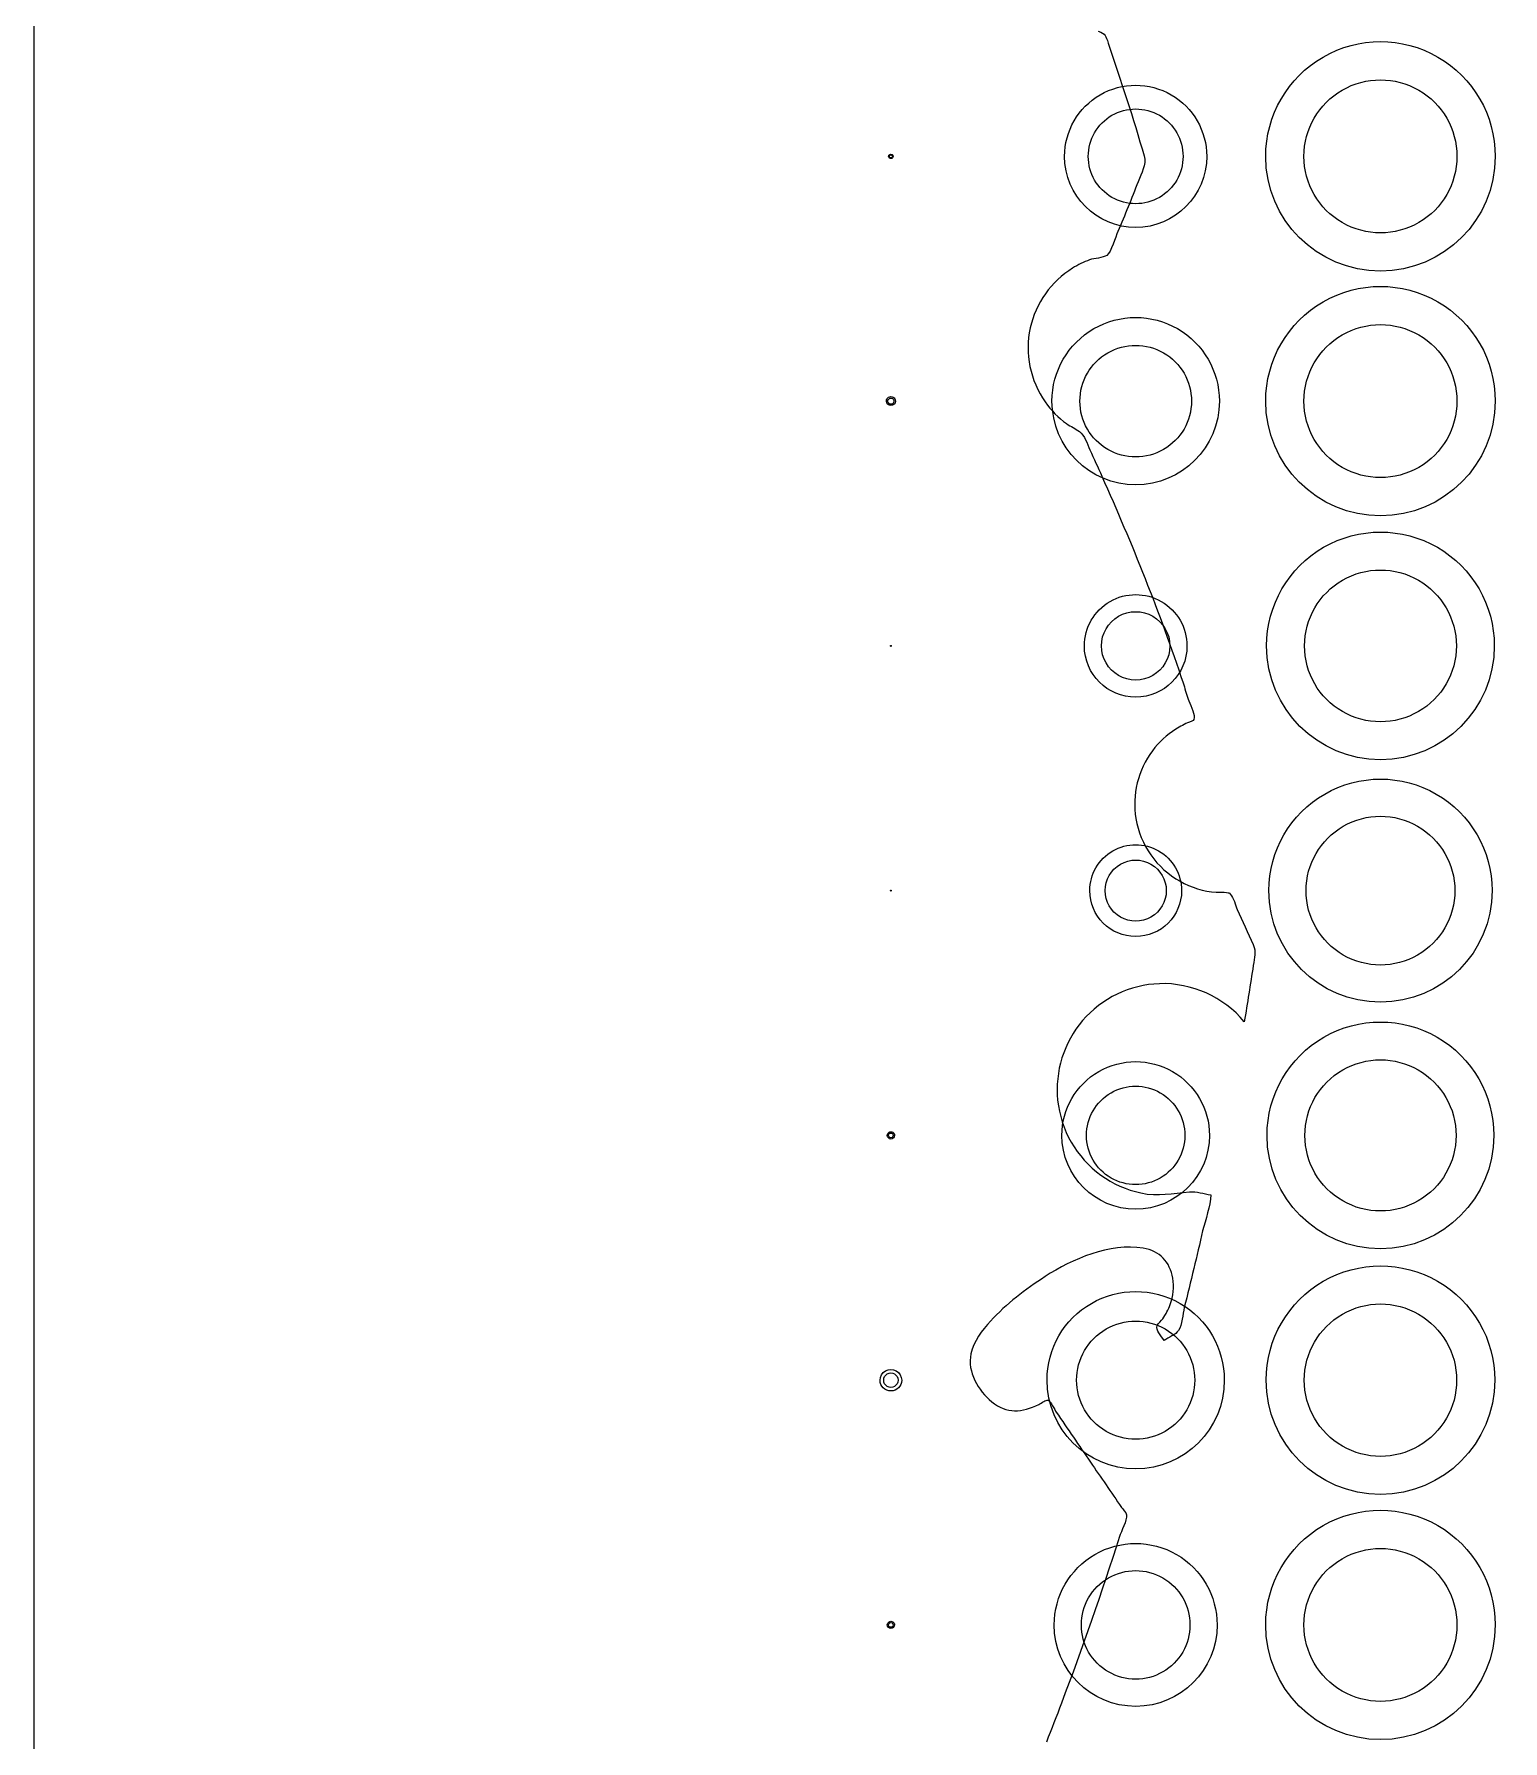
# Model space of a CAD drawing. Extents: x 9 to 391, y 39 to 560.
# Drawn here: x 9.4 to 105.4, y 144.4 to 256 of the extents above; entities that cross this region are included whole.
import ezdxf

# ---------------------------------------------------------------- set-up
doc = ezdxf.new("R2010")
doc.units = 0
doc.layers.add('Capa_1', color=7, linetype='CONTINUOUS')
doc.layers.add('Capa_2', color=7, linetype='CONTINUOUS')

msp = doc.modelspace()

# ---------------------------------------------------------------- linework, layer by layer
at = {"layer": 'Capa_1', "color": 7}
msp.add_lwpolyline([(9.38403, 559.9909), (390.61597, 559.9909), (390.61597, 40.0091), (9.38403, 40.0091)], close=True, dxfattribs=at)
for points in [[(78.93692, 256.172735), (79.43773, 255.960875), (79.40747, 255.927865), (79.59183, 255.380335)], [(79.59183, 255.380335), (80.41184, 252.943565), (81.23551, 250.498545), (81.93352, 248.024165)], [(81.93352, 248.024165), (82.10321, 247.421615), (81.76017, 246.909875), (81.53911, 246.328425)], [(81.53911, 246.328425), (81.32998, 245.779985), (81.11443, 245.233385), (80.89338, 244.689535)], [(80.89338, 244.689535), (80.67416, 244.151195), (80.44944, 243.614675), (80.2183, 243.081835)], [(80.2183, 243.081835), (80.06238, 242.722325), (79.78995, 241.732755), (79.48819, 241.516315)], [(78.37466, 241.224675), (77.98759, 241.082515), (77.61428, 240.901845), (77.26298, 240.685415)], [(79.48819, 241.516315), (79.25063, 241.345745), (78.66726, 241.331065), (78.37466, 241.224675)], [(77.26298, 240.685415), (75.85779, 239.819655), (74.84423, 238.390795), (74.49201, 236.777595)], [(74.49201, 236.777595), (74.12788, 235.113025), (74.48701, 233.331075), (75.46888, 231.937965)], [(75.46888, 231.937965), (75.85318, 231.393205), (76.32557, 230.911725), (76.86398, 230.518275)], [(76.86398, 230.518275), (77.12723, 230.325685), (77.45101, 230.199125), (77.70509, 230.001945)], [(77.70509, 230.001945), (78.06647, 229.722225), (78.19488, 229.235235), (78.39393, 228.805105)], [(78.39393, 228.805105), (78.65901, 228.233745), (78.91491, 227.658725), (79.17175, 227.083685)], [(79.17175, 227.083685), (81.13829, 222.672365), (82.9755, 218.160145), (84.47976, 213.569075)], [(84.47976, 213.569075), (84.59438, 213.217825), (84.7054, 212.865655), (84.81914, 212.514385)], [(84.81914, 212.514385), (84.91544, 212.213575), (85.23647, 211.627545), (85.20621, 211.311135)], [(84.89159, 211.008485), (84.5825, 210.881015), (84.28532, 210.726025), (84.0028, 210.546255)], [(85.20621, 211.311135), (85.18331, 211.065345), (85.16581, 211.122215), (84.89159, 211.008485)], [(84.0028, 210.546255), (83.41394, 210.172085), (82.89478, 209.691515), (82.47561, 209.133915)], [(82.47561, 209.133915), (81.53177, 207.876535), (81.13646, 206.255995), (81.39511, 204.705165)], [(81.39511, 204.705165), (81.6822, 202.982825), (82.76087, 201.452155), (84.28623, 200.601075)], [(84.28623, 200.601075), (85.01268, 200.195705), (85.82443, 199.949925), (86.6536, 199.884805)], [(86.6536, 199.884805), (86.85815, 199.868305), (87.11863, 199.916805), (87.31401, 199.870205)], [(87.31401, 199.870205), (87.53873, 199.817005), (87.4369, 199.895005), (87.58551, 199.739985)], [(87.58551, 199.739985), (87.78546, 199.531805), (87.9047, 199.029215), (88.02212, 198.767835)], [(88.02212, 198.767835), (88.367, 197.999295), (88.71188, 197.231675), (89.05674, 196.463125)], [(89.05674, 196.463125), (89.27688, 195.972475), (89.15124, 195.633145), (89.06794, 195.089285)], [(89.06794, 195.089285), (88.88173, 193.865865), (88.6827, 192.644275), (88.48273, 191.421755)], [(82.93531, 193.908975), (81.01005, 193.844675), (79.16182, 192.956085), (77.9098, 191.492365)], [(88.48273, 191.421755), (87.12523, 193.047805), (85.05321, 193.979585), (82.93531, 193.908975)], [(77.9098, 191.492365), (76.68897, 190.065335), (76.09368, 188.162335), (76.28354, 186.294165)], [(76.28354, 186.294165), (76.48168, 184.348055), (77.52272, 182.542245), (79.10679, 181.394015)], [(79.10679, 181.394015), (79.88643, 180.828165), (80.7844, 180.429215), (81.72732, 180.229285)], [(81.72732, 180.229285), (82.84542, 179.991745), (83.79384, 180.211885), (84.90187, 180.298985)], [(84.90187, 180.298985), (85.35038, 180.333785), (85.8402, 180.183375), (86.28871, 180.107315)], [(86.28871, 180.107315), (86.28871, 179.359855), (85.93009, 178.486765), (85.76223, 177.753085)], [(85.76223, 177.753085), (85.57328, 176.928585), (85.38249, 176.104105), (85.18437, 175.282375)], [(81.88234, 176.623195), (79.67455, 176.981785), (77.26315, 175.917015), (75.45804, 174.759615)], [(83.80669, 174.652315), (83.63149, 175.709745), (82.94541, 176.450785), (81.88234, 176.623195)], [(85.18437, 175.282375), (84.97983, 174.434045), (84.77529, 173.586625), (84.56248, 172.740135)], [(75.45804, 174.759615), (74.17483, 173.936965), (72.93198, 172.978585), (71.89918, 171.853285)], [(83.64159, 172.930885), (83.83786, 173.478415), (83.90116, 174.077285), (83.80669, 174.652315)], [(71.89918, 171.853285), (71.3415, 171.246155), (70.78291, 170.539055), (70.61322, 169.713655)], [(82.79589, 171.557055), (82.84999, 171.706545), (83.06189, 171.876205), (83.15636, 172.011025)], [(83.15636, 172.011025), (83.35633, 172.296255), (83.52418, 172.602565), (83.64159, 172.930885)], [(84.56248, 172.740135), (84.45513, 172.313675), (84.42215, 171.612085), (84.1855, 171.242485)], [(83.24534, 170.587665), (83.0408, 170.904065), (82.68399, 171.247075), (82.79589, 171.557055)], [(84.1855, 171.242485), (84.00756, 170.964595), (83.53059, 170.772915), (83.24534, 170.587665)], [(70.61322, 169.713655), (70.36924, 168.528745), (71.08651, 167.317225), (71.98081, 166.581705)], [(71.98081, 166.581705), (72.95674, 165.779225), (73.95928, 165.857175), (75.05446, 166.408375)], [(75.05446, 166.408375), (75.23057, 166.497275), (75.51766, 166.728455), (75.65982, 166.674345)], [(75.65982, 166.674345), (75.83685, 166.606445), (76.08725, 166.049775), (76.19274, 165.896625)], [(76.19274, 165.896625), (76.93937, 164.807085), (77.68507, 163.718475), (78.4317, 162.628945)], [(78.4317, 162.628945), (79.10679, 161.643055), (79.78187, 160.658055), (80.45695, 159.672155)], [(80.45695, 159.672155), (80.53395, 159.559315), (80.76056, 159.333745), (80.77983, 159.192515)], [(80.77983, 159.192515), (80.83113, 158.816495), (80.43953, 158.121325), (80.32487, 157.760895)], [(80.32487, 157.760895), (79.1609, 154.095195), (77.89512, 150.465255), (76.53028, 146.868325)], [(76.53028, 146.868325), (76.20834, 146.020005), (75.87906, 145.176245), (75.54426, 144.333415)]]:
    msp.add_open_spline(points, degree=3, dxfattribs=at)
at = {"layer": 'Capa_2', "color": 5}
for points in [[(65.482068, 247.990907)], [(84.482069, 247.99091)], [(102.384029, 247.990904)], [(65.580108, 231.990905)], [(85.031088, 231.990909)], [(102.384029, 231.990904)], [(65.403638, 215.990907)], [(83.619323, 215.990911)], [(102.344813, 215.990909)], [(65.403638, 199.990907)], [(83.384029, 199.990912)], [(102.246774, 199.990912)], [(65.540892, 183.99091)], [(84.599716, 183.990905)], [(102.325205, 183.990912)], [(65.854617, 167.990909)], [(85.246774, 167.990911)], [(102.364421, 167.990907)], [(65.540892, 151.99091)], [(84.933048, 151.990912)], [(102.384029, 151.990904)]]:
    msp.add_lwpolyline(points, close=True, dxfattribs=at)
at = {"layer": 'Capa_2', "color": 7}
for points in [[(65.531088, 247.990907)], [(86.031088, 247.99091)], [(104.884029, 247.990904)], [(65.678147, 231.990905)], [(86.854617, 231.990909)], [(104.884029, 231.990904)], [(65.413441, 215.990907)], [(84.73697, 215.990911)], [(104.825205, 215.990909)], [(65.413441, 199.990907)], [(84.384029, 199.990912)], [(104.678147, 199.990912)], [(65.619323, 183.99091)], [(86.207559, 183.990905)], [(104.795793, 183.990912)], [(66.089911, 167.990909)], [(87.178147, 167.990911)], [(104.854617, 167.990907)], [(65.619323, 151.99091)], [(86.707558, 151.990912)], [(104.884029, 151.990904)]]:
    msp.add_lwpolyline(points, close=True, dxfattribs=at)
for points in [[(93.634029, 254.486095), (95.954537, 255.825841), (98.813521, 255.825841), (101.134029, 254.486095)], [(89.884029, 247.990904), (89.884029, 250.670396), (91.313521, 253.146349), (93.634029, 254.486095)], [(101.134029, 254.486095), (103.454537, 253.146349), (104.884029, 250.670396), (104.884029, 247.990904)], [(79.0605, 252.015381), (80.498305, 252.845498), (82.269754, 252.845498), (83.707559, 252.015381)], [(76.736971, 247.99091), (76.736971, 249.651144), (77.622695, 251.185263), (79.0605, 252.015381)], [(83.707559, 252.015381), (85.145364, 251.185263), (86.031088, 249.651144), (86.031088, 247.99091)], [(65.23697, 247.990907), (65.23697, 248.043446), (65.265, 248.091994), (65.3105, 248.118264)], [(65.384029, 247.843849), (65.302811, 247.843849), (65.23697, 247.909689), (65.23697, 247.990907)], [(65.3105, 248.118264), (65.356, 248.144534), (65.412059, 248.144534), (65.457559, 248.118264)], [(65.531088, 247.990907), (65.531088, 247.909689), (65.465248, 247.843849), (65.384029, 247.843849)], [(65.457559, 248.118264), (65.503059, 248.091994), (65.531088, 248.043446), (65.531088, 247.990907)], [(81.38403, 243.343851), (78.81753, 243.343851), (76.736971, 245.42441), (76.736971, 247.99091)], [(86.031088, 247.99091), (86.031088, 245.42441), (83.950529, 243.343851), (81.38403, 243.343851)], [(97.384029, 240.490904), (93.241893, 240.490904), (89.884029, 243.848769), (89.884029, 247.990904)], [(104.884029, 247.990904), (104.884029, 243.848769), (101.526164, 240.490904), (97.384029, 240.490904)], [(93.634029, 238.486095), (95.954537, 239.825841), (98.813521, 239.825841), (101.134029, 238.486095)], [(78.648735, 236.728577), (80.341341, 237.705803), (82.426717, 237.705803), (84.119323, 236.728577)], [(89.884029, 231.990904), (89.884029, 234.670396), (91.313521, 237.146349), (93.634029, 238.486095)], [(101.134029, 238.486095), (103.454537, 237.146349), (104.884029, 234.670396), (104.884029, 231.990904)], [(75.913441, 231.990909), (75.913441, 233.945362), (76.956129, 235.75135), (78.648735, 236.728577)], [(84.119323, 236.728577), (85.811929, 235.75135), (86.854617, 233.945362), (86.854617, 231.990909)], [(65.089912, 231.990905), (65.089912, 232.095983), (65.14597, 232.193079), (65.236971, 232.245618)], [(65.236971, 232.245618), (65.327971, 232.298157), (65.440088, 232.298157), (65.531088, 232.245618)], [(65.531088, 232.245618), (65.622089, 232.193079), (65.678147, 232.095983), (65.678147, 231.990905)], [(65.38403, 231.696787), (65.221593, 231.696787), (65.089912, 231.828468), (65.089912, 231.990905)], [(65.678147, 231.990905), (65.678147, 231.828468), (65.546466, 231.696787), (65.38403, 231.696787)], [(81.384029, 226.520321), (78.362707, 226.520321), (75.913441, 228.969587), (75.913441, 231.990909)], [(86.854617, 231.990909), (86.854617, 228.969587), (84.405351, 226.520321), (81.384029, 226.520321)], [(97.384029, 224.490904), (93.241893, 224.490904), (89.884029, 227.848769), (89.884029, 231.990904)], [(104.884029, 231.990904), (104.884029, 227.848769), (101.526164, 224.490904), (97.384029, 224.490904)], [(93.66344, 222.435157), (95.965748, 223.764395), (98.802308, 223.764395), (101.104616, 222.435157)], [(89.942852, 215.990909), (89.942852, 218.649385), (91.361132, 221.105919), (93.66344, 222.435157)], [(101.104616, 222.435157), (103.406924, 221.105919), (104.825205, 218.649385), (104.825205, 215.990909)], [(78.031088, 215.990911), (78.031088, 217.188802), (78.670155, 218.295698), (79.707559, 218.894643)], [(79.707559, 218.894643), (80.744962, 219.493589), (82.023096, 219.493589), (83.0605, 218.894643)], [(83.0605, 218.894643), (84.097903, 218.295698), (84.73697, 217.188802), (84.73697, 215.990911)], [(65.354618, 215.990907), (65.354618, 216.001415), (65.360224, 216.011125), (65.369324, 216.016379)], [(65.38403, 215.961496), (65.367786, 215.961496), (65.354618, 215.974664), (65.354618, 215.990907)], [(65.369324, 216.016379), (65.378424, 216.021633), (65.389636, 216.021633), (65.398736, 216.016379)], [(65.413441, 215.990907), (65.413441, 215.974664), (65.400273, 215.961496), (65.38403, 215.961496)], [(65.398736, 216.016379), (65.407836, 216.011125), (65.413441, 216.001415), (65.413441, 215.990907)], [(81.384029, 212.63797), (79.532251, 212.63797), (78.031088, 214.139133), (78.031088, 215.990911)], [(84.73697, 215.990911), (84.73697, 214.139133), (83.235808, 212.63797), (81.384029, 212.63797)], [(97.384028, 208.549733), (93.27438, 208.549733), (89.942852, 211.881261), (89.942852, 215.990909)], [(104.825205, 215.990909), (104.825205, 211.881261), (101.493677, 208.549733), (97.384028, 208.549733)], [(93.73697, 206.307803), (95.993778, 207.610772), (98.77428, 207.610772), (101.031088, 206.307803)], [(90.089911, 199.990912), (90.089911, 202.596849), (91.480162, 205.004834), (93.73697, 206.307803)], [(101.031088, 206.307803), (103.287896, 205.004834), (104.678147, 202.596849), (104.678147, 199.990912)], [(79.88403, 202.588988), (80.812233, 203.124886), (81.955826, 203.124886), (82.884029, 202.588988)], [(78.38403, 199.990912), (78.38403, 201.062708), (78.955826, 202.053089), (79.88403, 202.588988)], [(82.884029, 202.588988), (83.812233, 202.053089), (84.384029, 201.062708), (84.384029, 199.990912)], [(65.354618, 199.990907), (65.354618, 200.001415), (65.360224, 200.011125), (65.369324, 200.016379)], [(65.38403, 199.961496), (65.367786, 199.961496), (65.354618, 199.974664), (65.354618, 199.990907)], [(65.369324, 200.016379), (65.378424, 200.021633), (65.389636, 200.021633), (65.398736, 200.016379)], [(65.413441, 199.990907), (65.413441, 199.974664), (65.400273, 199.961496), (65.38403, 199.961496)], [(65.398736, 200.016379), (65.407836, 200.011125), (65.413441, 200.001415), (65.413441, 199.990907)], [(81.38403, 196.990912), (79.727175, 196.990912), (78.38403, 198.334057), (78.38403, 199.990912)], [(84.384029, 199.990912), (84.384029, 198.334057), (83.040884, 196.990912), (81.38403, 196.990912)], [(97.384029, 192.696794), (93.355599, 192.696794), (90.089911, 195.962482), (90.089911, 199.990912)], [(104.678147, 199.990912), (104.678147, 195.962482), (101.412459, 192.696794), (97.384029, 192.696794)], [(93.678146, 190.409688), (95.971354, 191.733672), (98.796703, 191.733672), (101.089911, 190.409688)], [(89.972264, 183.990912), (89.972264, 186.63888), (91.384938, 189.085704), (93.678146, 190.409688)], [(101.089911, 190.409688), (103.383119, 189.085704), (104.795793, 186.63888), (104.795793, 183.990912)], [(78.972265, 188.168203), (80.46467, 189.029844), (82.303389, 189.029844), (83.795794, 188.168203)], [(76.5605, 183.990905), (76.5605, 185.714186), (77.47986, 187.306563), (78.972265, 188.168203)], [(83.795794, 188.168203), (85.288199, 187.306563), (86.207559, 185.714186), (86.207559, 183.990905)], [(65.148735, 183.99091), (65.148735, 184.074972), (65.193582, 184.152649), (65.266382, 184.19468)], [(65.266382, 184.19468), (65.339183, 184.236712), (65.428876, 184.236712), (65.501676, 184.19468)], [(65.501676, 184.19468), (65.574477, 184.152649), (65.619323, 184.074972), (65.619323, 183.99091)], [(65.384029, 183.755616), (65.25408, 183.755616), (65.148735, 183.86096), (65.148735, 183.99091)], [(65.619323, 183.99091), (65.619323, 183.86096), (65.513979, 183.755616), (65.384029, 183.755616)], [(81.384029, 179.167375), (78.720068, 179.167375), (76.5605, 181.326943), (76.5605, 183.990905)], [(86.207559, 183.990905), (86.207559, 181.326943), (84.047991, 179.167375), (81.384029, 179.167375)], [(97.384029, 176.579147), (93.290624, 176.579147), (89.972264, 179.897507), (89.972264, 183.990912)], [(104.795793, 183.990912), (104.795793, 179.897507), (101.477433, 176.579147), (97.384029, 176.579147)], [(93.648735, 174.460626), (95.960143, 175.795118), (98.807915, 175.795118), (101.119323, 174.460626)], [(89.913441, 167.990907), (89.913441, 170.659891), (91.337327, 173.126134), (93.648735, 174.460626)], [(101.119323, 174.460626), (103.430731, 173.126134), (104.854617, 170.659891), (104.854617, 167.990907)], [(75.589911, 167.990911), (75.589911, 170.06095), (76.694264, 171.973745), (78.48697, 173.008764)], [(78.48697, 173.008764), (80.279677, 174.043784), (82.488382, 174.043784), (84.281088, 173.008764)], [(84.281088, 173.008764), (86.073794, 171.973745), (87.178147, 170.06095), (87.178147, 167.990911)], [(64.678147, 167.990909), (64.678147, 168.243097), (64.812687, 168.476127), (65.031088, 168.602221)], [(65.031088, 168.602221), (65.249488, 168.728315), (65.518569, 168.728315), (65.73697, 168.602221)], [(65.73697, 168.602221), (65.955371, 168.476127), (66.089911, 168.243097), (66.089911, 167.990909)], [(65.384029, 167.285027), (64.994181, 167.285027), (64.678147, 167.601061), (64.678147, 167.990909)], [(66.089911, 167.990909), (66.089911, 167.601061), (65.773877, 167.285027), (65.384029, 167.285027)], [(81.384029, 162.196793), (78.184026, 162.196793), (75.589912, 164.790908), (75.589911, 167.990911)], [(87.178147, 167.990911), (87.178147, 164.790908), (84.584032, 162.196793), (81.384029, 162.196793)], [(97.384029, 160.520319), (93.258137, 160.520318), (89.913441, 163.865015), (89.913441, 167.990907)], [(104.854617, 167.990907), (104.854617, 163.865015), (101.509921, 160.520319), (97.384029, 160.520319)], [(93.634029, 158.486095), (95.954537, 159.825841), (98.813521, 159.825841), (101.134029, 158.486095)], [(89.884029, 151.990904), (89.884029, 154.670396), (91.313521, 157.146349), (93.634029, 158.486095)], [(101.134029, 158.486095), (103.454537, 157.146349), (104.884029, 154.670396), (104.884029, 151.990904)], [(78.722264, 156.601223), (80.36937, 157.55218), (82.398688, 157.55218), (84.045793, 156.601223)], [(76.060499, 151.990912), (76.060499, 153.892826), (77.075158, 155.650266), (78.722264, 156.601223)], [(84.045793, 156.601223), (85.692899, 155.650266), (86.707558, 153.892826), (86.707558, 151.990912)], [(65.148735, 151.99091), (65.148735, 152.074972), (65.193582, 152.152649), (65.266382, 152.19468)], [(65.384029, 151.755616), (65.25408, 151.755616), (65.148735, 151.86096), (65.148735, 151.99091)], [(65.266382, 152.19468), (65.339183, 152.236712), (65.428876, 152.236712), (65.501676, 152.19468)], [(65.619323, 151.99091), (65.619323, 151.86096), (65.513979, 151.755616), (65.384029, 151.755616)], [(65.501676, 152.19468), (65.574477, 152.152649), (65.619323, 152.074972), (65.619323, 151.99091)], [(81.384029, 146.667382), (78.443925, 146.667382), (76.060499, 149.050807), (76.060499, 151.990912)], [(86.707558, 151.990912), (86.707558, 149.050807), (84.324133, 146.667382), (81.384029, 146.667382)], [(97.384029, 144.490904), (93.241893, 144.490904), (89.884029, 147.848769), (89.884029, 151.990904)], [(104.884029, 151.990904), (104.884029, 147.848769), (101.526164, 144.490904), (97.384029, 144.490904)]]:
    msp.add_open_spline(points, degree=3, dxfattribs=at)
at = {"layer": 'Capa_2', "color": 5}
for points in [[(92.384029, 247.990904), (92.384029, 249.777232), (93.337023, 251.427867), (94.884029, 252.321031)], [(94.884029, 252.321031), (96.431034, 253.214195), (98.337023, 253.214195), (99.884029, 252.321031)], [(99.884029, 252.321031), (101.431034, 251.427867), (102.384029, 249.777232), (102.384029, 247.990904)], [(79.83501, 250.67389), (80.793547, 251.227302), (81.974512, 251.227302), (82.933049, 250.67389)], [(78.28599, 247.99091), (78.28599, 249.097732), (78.876473, 250.120479), (79.83501, 250.67389)], [(82.933049, 250.67389), (83.891586, 250.120479), (84.482069, 249.097732), (84.482069, 247.99091)], [(65.28599, 247.990907), (65.28599, 248.025933), (65.304676, 248.058299), (65.33501, 248.075812)], [(65.33501, 247.906003), (65.304676, 247.923516), (65.28599, 247.955881), (65.28599, 247.990907)], [(65.33501, 248.075812), (65.365343, 248.093325), (65.402715, 248.093325), (65.433049, 248.075812)], [(65.433049, 247.906003), (65.402715, 247.88849), (65.365343, 247.88849), (65.33501, 247.906003)], [(65.433049, 248.075812), (65.463382, 248.058299), (65.482068, 248.025933), (65.482068, 247.990907)], [(65.482068, 247.990907), (65.482068, 247.955881), (65.463382, 247.923516), (65.433049, 247.906003)], [(79.83501, 245.307929), (78.876473, 245.861341), (78.28599, 246.884087), (78.28599, 247.99091)], [(84.482069, 247.99091), (84.482069, 246.884087), (83.891586, 245.861341), (82.933049, 245.307929)], [(94.884029, 243.660777), (93.337023, 244.553941), (92.384029, 246.204576), (92.384029, 247.990904)], [(102.384029, 247.990904), (102.384029, 246.204576), (101.431034, 244.553941), (99.884029, 243.660777)], [(82.933049, 245.307929), (81.974512, 244.754518), (80.793547, 244.754518), (79.83501, 245.307929)], [(99.884029, 243.660777), (98.337023, 242.767613), (96.431034, 242.767613), (94.884029, 243.660777)], [(94.884029, 236.321031), (96.431034, 237.214195), (98.337023, 237.214195), (99.884029, 236.321031)], [(79.5605, 235.149354), (80.688903, 235.800838), (82.079154, 235.800838), (83.207558, 235.149354)], [(92.384029, 231.990904), (92.384029, 233.777232), (93.337023, 235.427867), (94.884029, 236.321031)], [(99.884029, 236.321031), (101.431034, 235.427867), (102.384029, 233.777232), (102.384029, 231.990904)], [(77.73697, 231.990909), (77.73697, 233.293877), (78.432096, 234.49787), (79.5605, 235.149354)], [(83.207558, 235.149354), (84.335962, 234.49787), (85.031088, 233.293877), (85.031088, 231.990909)], [(65.187951, 231.990905), (65.187951, 232.060957), (65.225323, 232.125688), (65.28599, 232.160714)], [(65.28599, 232.160714), (65.346657, 232.19574), (65.421402, 232.19574), (65.482069, 232.160714)], [(65.482069, 232.160714), (65.542736, 232.125688), (65.580108, 232.060957), (65.580108, 231.990905)], [(65.28599, 231.821096), (65.225323, 231.856122), (65.187951, 231.920853), (65.187951, 231.990905)], [(65.482069, 231.821096), (65.421402, 231.78607), (65.346657, 231.78607), (65.28599, 231.821096)], [(65.580108, 231.990905), (65.580108, 231.920853), (65.542736, 231.856122), (65.482069, 231.821096)], [(79.5605, 228.832463), (78.432096, 229.483948), (77.73697, 230.68794), (77.73697, 231.990909)], [(85.031088, 231.990909), (85.031088, 230.68794), (84.335962, 229.483948), (83.207558, 228.832463)], [(94.884029, 227.660777), (93.337023, 228.553941), (92.384029, 230.204576), (92.384029, 231.990904)], [(102.384029, 231.990904), (102.384029, 230.204576), (101.431034, 228.553941), (99.884029, 227.660777)], [(83.207558, 228.832463), (82.079154, 228.180979), (80.688903, 228.180979), (79.5605, 228.832463)], [(99.884029, 227.660777), (98.337023, 226.767613), (96.431034, 226.767613), (94.884029, 227.660777)], [(94.903636, 220.287074), (96.438508, 221.173233), (98.329548, 221.173233), (99.86442, 220.287074)], [(92.423244, 215.990909), (92.423244, 217.763227), (93.368764, 219.400916), (94.903636, 220.287074)], [(99.86442, 220.287074), (101.399292, 219.400916), (102.344813, 217.763227), (102.344813, 215.990909)], [(79.148735, 215.990911), (79.148735, 216.789505), (79.57478, 217.527436), (80.266382, 217.926733)], [(80.266382, 217.926733), (80.957985, 218.326029), (81.810074, 218.326029), (82.501676, 217.926733)], [(82.501676, 217.926733), (83.193279, 217.527436), (83.619323, 216.789505), (83.619323, 215.990911)], [(65.364422, 215.990907), (65.364422, 215.997913), (65.368159, 216.004386), (65.374226, 216.007888)], [(65.374226, 215.973927), (65.368159, 215.977429), (65.364422, 215.983902), (65.364422, 215.990907)], [(65.374226, 216.007888), (65.380292, 216.011391), (65.387767, 216.011391), (65.393834, 216.007888)], [(65.393834, 215.973927), (65.387767, 215.970424), (65.380292, 215.970424), (65.374226, 215.973927)], [(65.393834, 216.007888), (65.3999, 216.004386), (65.403638, 215.997913), (65.403638, 215.990907)], [(65.403638, 215.990907), (65.403638, 215.983902), (65.3999, 215.977429), (65.393834, 215.973927)], [(80.266382, 214.05509), (79.57478, 214.454387), (79.148735, 215.192318), (79.148735, 215.990911)], [(83.619323, 215.990911), (83.619323, 215.192318), (83.193279, 214.454387), (82.501676, 214.05509)], [(94.903636, 211.694744), (93.368764, 212.580903), (92.423244, 214.218592), (92.423244, 215.990909)], [(102.344813, 215.990909), (102.344813, 214.218592), (101.399292, 212.580903), (99.86442, 211.694744)], [(82.501676, 214.05509), (81.810074, 213.655793), (80.957985, 213.655793), (80.266382, 214.05509)], [(99.86442, 211.694744), (98.329548, 210.808585), (96.438508, 210.808585), (94.903636, 211.694744)], [(92.521284, 199.990912), (92.521284, 201.728203), (93.448118, 203.333527), (94.952656, 204.202173)], [(94.952656, 204.202173), (96.457195, 205.070818), (98.310863, 205.070818), (99.815401, 204.202173)], [(99.815401, 204.202173), (101.31994, 203.333527), (102.246774, 201.728203), (102.246774, 199.990912)], [(80.38403, 201.722962), (81.002832, 202.080228), (81.765227, 202.080228), (82.384029, 201.722962)], [(79.38403, 199.990912), (79.38403, 200.705443), (79.765227, 201.365697), (80.38403, 201.722962)], [(82.384029, 201.722962), (83.002832, 201.365697), (83.384029, 200.705443), (83.384029, 199.990912)], [(65.364422, 199.990907), (65.364422, 199.997913), (65.368159, 200.004386), (65.374226, 200.007888)], [(65.374226, 199.973927), (65.368159, 199.977429), (65.364422, 199.983902), (65.364422, 199.990907)], [(65.374226, 200.007888), (65.380292, 200.011391), (65.387767, 200.011391), (65.393834, 200.007888)], [(65.393834, 199.973927), (65.387767, 199.970424), (65.380292, 199.970424), (65.374226, 199.973927)], [(65.393834, 200.007888), (65.3999, 200.004386), (65.403638, 199.997913), (65.403638, 199.990907)], [(65.403638, 199.990907), (65.403638, 199.983902), (65.3999, 199.977429), (65.393834, 199.973927)], [(80.38403, 198.258861), (79.765227, 198.616126), (79.38403, 199.27638), (79.38403, 199.990912)], [(83.384029, 199.990912), (83.384029, 199.27638), (83.002832, 198.616126), (82.384029, 198.258861)], [(94.952656, 195.779651), (93.448118, 196.648297), (92.521284, 198.25362), (92.521284, 199.990912)], [(102.246774, 199.990912), (102.246774, 198.25362), (101.31994, 196.648297), (99.815401, 195.779651)], [(82.384029, 198.258861), (81.765227, 197.901595), (81.002832, 197.901595), (80.38403, 198.258861)], [(99.815401, 195.779651), (98.310863, 194.911005), (96.457195, 194.911005), (94.952656, 195.779651)], [(94.91344, 188.270096), (96.442246, 189.152752), (98.325811, 189.152752), (99.854617, 188.270096)], [(92.442852, 183.990912), (92.442852, 185.756224), (93.384635, 187.38744), (94.91344, 188.270096)], [(99.854617, 188.270096), (101.383422, 187.38744), (102.325205, 185.756224), (102.325205, 183.990912)], [(78.168343, 183.990905), (78.168343, 185.139759), (78.78125, 186.201343), (79.776186, 186.77577)], [(79.776186, 186.77577), (80.771123, 187.350197), (81.996936, 187.350197), (82.991873, 186.77577)], [(82.991873, 186.77577), (83.986809, 186.201343), (84.599716, 185.139759), (84.599716, 183.990905)], [(65.227167, 183.99091), (65.227167, 184.046951), (65.257064, 184.098736), (65.305598, 184.126757)], [(65.305598, 184.126757), (65.354131, 184.154778), (65.413927, 184.154778), (65.462461, 184.126757)], [(65.462461, 184.126757), (65.510994, 184.098736), (65.540892, 184.046951), (65.540892, 183.99091)], [(65.305598, 183.855063), (65.257064, 183.883083), (65.227167, 183.934868), (65.227167, 183.99091)], [(65.462461, 183.855063), (65.413927, 183.827042), (65.354131, 183.827042), (65.305598, 183.855063)], [(65.540892, 183.99091), (65.540892, 183.934868), (65.510994, 183.883083), (65.462461, 183.855063)], [(79.776186, 181.206039), (78.78125, 181.780466), (78.168343, 182.842051), (78.168343, 183.990905)], [(84.599716, 183.990905), (84.599716, 182.842051), (83.986809, 181.780466), (82.991873, 181.206039)], [(94.91344, 179.711727), (93.384635, 180.594384), (92.442852, 182.225599), (92.442852, 183.990912)], [(102.325205, 183.990912), (102.325205, 182.225599), (101.383422, 180.594384), (99.854617, 179.711727)], [(82.991873, 181.206039), (81.996936, 180.631612), (80.771123, 180.631612), (79.776186, 181.206039)], [(99.854617, 179.711727), (98.325811, 178.829071), (96.442246, 178.829071), (94.91344, 179.711727)], [(94.893833, 172.304053), (96.434772, 173.193714), (98.333286, 173.193714), (99.874225, 172.304053)], [(79.452657, 171.336146), (80.647794, 172.026159), (82.120264, 172.026159), (83.315402, 171.336146)], [(92.403637, 167.990907), (92.403637, 169.770229), (93.352894, 171.414391), (94.893833, 172.304053)], [(99.874225, 172.304053), (101.415164, 171.414391), (102.364421, 169.770229), (102.364421, 167.990907)], [(77.521284, 167.990911), (77.521284, 169.370937), (78.257519, 170.646134), (79.452657, 171.336146)], [(83.315402, 171.336146), (84.510539, 170.646134), (85.246774, 169.370937), (85.246774, 167.990911)], [(65.148735, 168.398451), (65.294335, 168.482513), (65.473722, 168.482513), (65.619323, 168.398451)], [(64.913441, 167.990909), (64.913441, 168.159034), (65.003134, 168.314388), (65.148735, 168.398451)], [(65.148735, 167.583368), (65.003134, 167.66743), (64.913441, 167.822784), (64.913441, 167.990909)], [(65.619323, 167.583368), (65.473722, 167.499305), (65.294335, 167.499305), (65.148735, 167.583368)], [(65.619323, 168.398451), (65.764923, 168.314388), (65.854617, 168.159034), (65.854617, 167.990909)], [(65.854617, 167.990909), (65.854617, 167.822784), (65.764923, 167.66743), (65.619323, 167.583368)], [(79.452657, 164.645676), (78.257519, 165.335689), (77.521284, 166.610885), (77.521284, 167.990911)], [(85.246774, 167.990911), (85.246774, 166.610885), (84.510539, 165.335689), (83.315402, 164.645676)], [(94.893833, 163.677761), (93.352894, 164.567422), (92.403637, 166.211584), (92.403637, 167.990907)], [(102.364421, 167.990907), (102.364421, 166.211584), (101.415164, 164.567422), (99.874225, 163.677761)], [(83.315402, 164.645676), (82.120264, 163.955663), (80.647794, 163.955663), (79.452657, 164.645676)], [(99.874225, 163.677761), (98.333286, 162.788099), (96.434772, 162.788099), (94.893833, 163.677761)], [(92.384029, 151.990904), (92.384029, 153.777232), (93.337023, 155.427867), (94.884029, 156.321031)], [(94.884029, 156.321031), (96.431034, 157.214195), (98.337023, 157.214195), (99.884029, 156.321031)], [(99.884029, 156.321031), (101.431034, 155.427867), (102.384029, 153.777232), (102.384029, 151.990904)], [(79.609519, 155.064453), (80.707589, 155.698424), (82.060468, 155.698424), (83.158539, 155.064453)], [(77.835009, 151.990912), (77.835009, 153.258854), (78.511448, 154.430481), (79.609519, 155.064453)], [(83.158539, 155.064453), (84.256609, 154.430481), (84.933048, 153.258854), (84.933048, 151.990912)], [(65.227167, 151.99091), (65.227167, 152.046951), (65.257064, 152.098736), (65.305598, 152.126757)], [(65.305598, 151.855063), (65.257064, 151.883083), (65.227167, 151.934868), (65.227167, 151.99091)], [(65.305598, 152.126757), (65.354131, 152.154778), (65.413927, 152.154778), (65.462461, 152.126757)], [(65.462461, 151.855063), (65.413927, 151.827042), (65.354131, 151.827042), (65.305598, 151.855063)], [(65.462461, 152.126757), (65.510994, 152.098736), (65.540892, 152.046951), (65.540892, 151.99091)], [(65.540892, 151.99091), (65.540892, 151.934868), (65.510994, 151.883083), (65.462461, 151.855063)], [(79.609519, 148.91737), (78.511448, 149.551342), (77.835009, 150.722969), (77.835009, 151.990912)], [(84.933048, 151.990912), (84.933048, 150.722969), (84.256609, 149.551342), (83.158539, 148.91737)], [(94.884029, 147.660777), (93.337023, 148.553941), (92.384029, 150.204576), (92.384029, 151.990904)], [(102.384029, 151.990904), (102.384029, 150.204576), (101.431034, 148.553941), (99.884029, 147.660777)], [(83.158539, 148.91737), (82.060468, 148.283399), (80.707589, 148.283399), (79.609519, 148.91737)], [(99.884029, 147.660777), (98.337023, 146.767613), (96.431034, 146.767613), (94.884029, 147.660777)]]:
    msp.add_open_spline(points, degree=3, dxfattribs=at)

doc.saveas('drawing.dxf')
